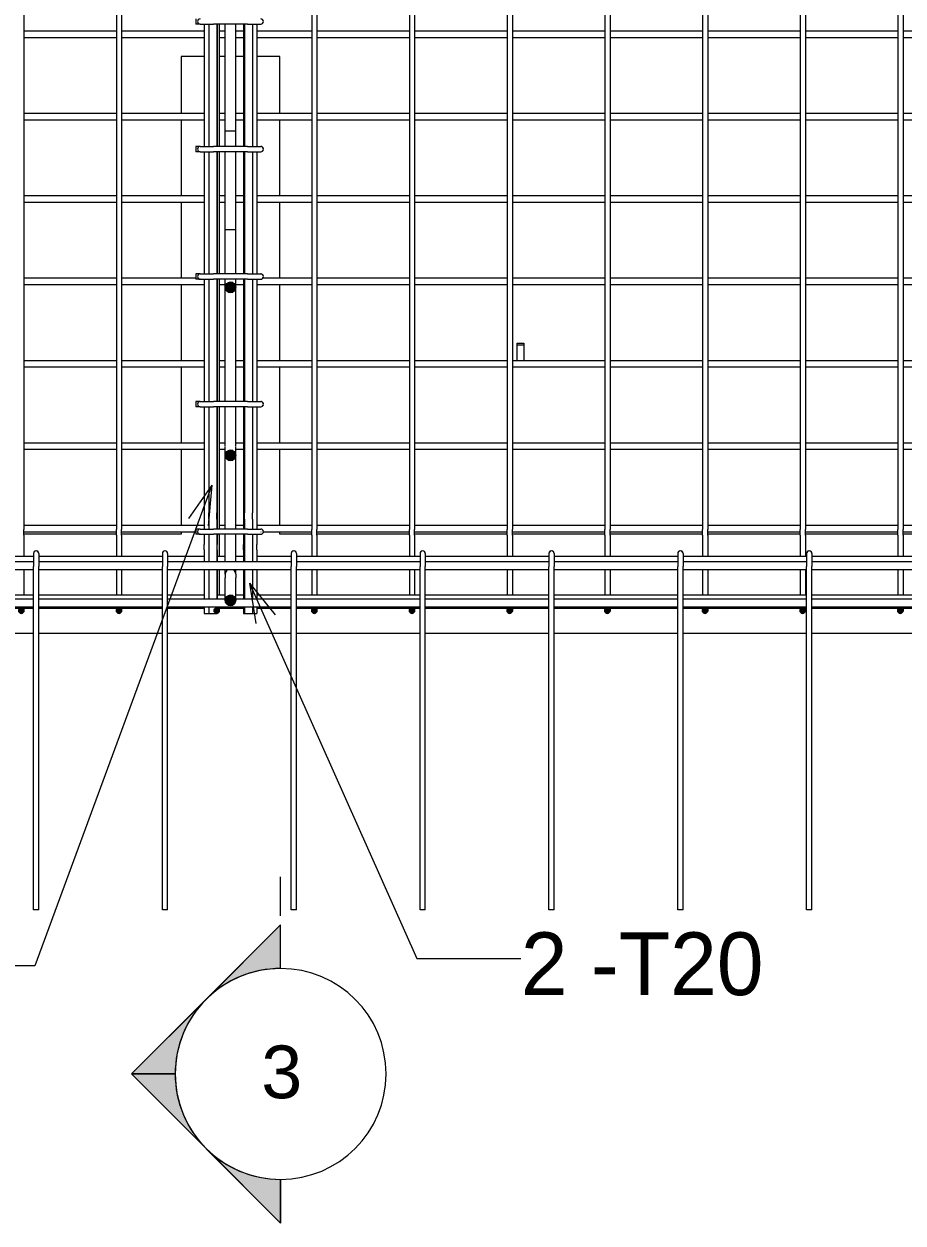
# Model space of a CAD drawing. Header units: millimetres. Extents: x 61914 to 85282, y 2378 to 28606.
# Drawn here: x 65570 to 66903, y 24155 to 25975 of the extents above; entities that cross this region are included whole.
import ezdxf

# ---------------------------------------------------------------- set-up
doc = ezdxf.new("R2010")
doc.units = ezdxf.units.MM
for name, color, linetype, lineweight in [('A-FLOR', 192, 'Continuous', 18), ('A-GENM', 13, 'Continuous', 18), ('G-ANNO-SYMB', 111, 'Continuous', 9), ('S-RBAR', 171, 'Continuous', 18), ('S-RBAR-IDEN', 171, 'Continuous', 9)]:
    doc.layers.add(name, color=color, linetype=linetype, lineweight=lineweight)
doc.styles.add('Arial', font='arial.ttf', dxfattribs={"height": 80})
doc.styles.add('Nirmala UI', font='Nirmala.ttf', dxfattribs={"height": 95.25})

# ---------------------------------------------------------------- blocks, each defined once
blk = doc.blocks.new('RR spread anchor face based - RR-SA-2_5-150-V1-Elevation Top1')
at = {"layer": 'A-GENM'}
for p, q in [((66318, 25487.9), (66318, 25490.4)), ((66318, 25490.4), (66328, 25490.4)), ((66318, 25464.4), (66318, 25487.9)), ((66318, 25487.9), (66328, 25487.9)), ((66328, 25490.4), (66328, 25487.9)), ((66328, 25487.9), (66328, 25464.4))]:
    blk.add_line(p, q, dxfattribs=at)
blk = doc.blocks.new('Detail View - M_Section Head - Filled SHOP DWG-600895-Elevation Top1')
at = {"layer": 'G-ANNO-SYMB'}
h = blk.add_hatch(color=256, dxfattribs=at)
edge = h.paths.add_edge_path()
edge.add_line((62881.6, 25976.8), (62881.6, 25910.5))
edge.add_arc((62881.6, 25750.5), 160, 90, 135)
edge.add_line((62768.5, 25863.6), (62881.6, 25976.8))
h = blk.add_hatch(color=256, dxfattribs=at)
edge = h.paths.add_edge_path()
edge.add_line((62881.6, 25976.8), (62994.7, 25863.6))
edge.add_arc((62881.6, 25750.5), 160, 45, 90)
edge.add_line((62881.6, 25910.5), (62881.6, 25976.8))
h = blk.add_hatch(color=256, dxfattribs=at)
edge = h.paths.add_edge_path()
edge.add_line((62655.3, 25750.5), (62768.5, 25863.6))
edge.add_arc((62881.6, 25750.5), 160, 135, 180)
edge.add_line((62721.6, 25750.5), (62655.3, 25750.5))
h = blk.add_hatch(color=256, dxfattribs=at)
edge = h.paths.add_edge_path()
edge.add_line((63107.9, 25750.5), (63041.6, 25750.5))
edge.add_arc((62881.6, 25750.5), 160, 0, 45)
edge.add_line((62994.7, 25863.6), (63107.9, 25750.5))
for p, q in [((62881.6, 25976.8), (62655.3, 25750.5)), ((62881.6, 25976.8), (62768.5, 25863.6)), ((62881.6, 25976.8), (63107.9, 25750.5)), ((62881.6, 25910.5), (62881.6, 25976.8)), ((62881.6, 25976.8), (62881.6, 25910.5)), ((62994.7, 25863.6), (62881.6, 25976.8)), ((62768.5, 25863.6), (62655.3, 25750.5)), ((63107.9, 25750.5), (62994.7, 25863.6)), ((62721.6, 25750.5), (62655.3, 25750.5)), ((62655.3, 25750.5), (62721.6, 25750.5)), ((63041.6, 25750.5), (63107.9, 25750.5)), ((63041.6, 25750.5), (63107.9, 25750.5))]:
    blk.add_line(p, q, dxfattribs=at)
for start, end in [(0, 180), (90, 135), (45, 90), (135, 180), (0, 45), (180, 0)]:
    blk.add_arc((62881.6, 25750.5), 160, start, end, dxfattribs=at)

msp = doc.modelspace()

# ---------------------------------------------------------------- hatches: boundary and pattern name
at = {"layer": 'S-RBAR'}
h = msp.add_hatch(color=256, dxfattribs=at)
edge = h.paths.add_edge_path()
edge.add_arc((65883.04259, 25575.42427), 8, 0, 360)
for points in [[(65885.51472, 25567.81582), (65891.04259, 25575.42427), (65885.51472, 25583.03272), (65876.57045, 25580.12655), (65876.57045, 25570.72199)], [(65885.51472, 25312.81582), (65891.04259, 25320.42427), (65885.51472, 25328.03272), (65876.57045, 25325.12655), (65876.57045, 25315.72199)], [(65885.51472, 25092.78549), (65891.04259, 25100.39395), (65885.51472, 25108.0024), (65876.57045, 25105.09623), (65876.57045, 25095.69167)], [(65885.51472, 25092.78549), (65891.04259, 25100.39395), (65885.51472, 25108.0024), (65876.57045, 25105.09623), (65876.57045, 25095.69167)], [(65713.95168, 25080.39395), (65717.95168, 25084.39395), (65713.95168, 25088.39395), (65709.95168, 25084.39395)], [(65862.13349, 25080.39395), (65866.13349, 25084.39395), (65862.13349, 25088.39395), (65858.13349, 25084.39395)], [(66010.31531, 25080.39395), (66014.31531, 25084.39395), (66010.31531, 25088.39395), (66006.31531, 25084.39395)], [(66158.49713, 25080.39395), (66162.49713, 25084.39395), (66158.49713, 25088.39395), (66154.49713, 25084.39395)], [(66306.67895, 25080.39395), (66310.67895, 25084.39395), (66306.67895, 25088.39395), (66302.67895, 25084.39395)], [(66454.86077, 25080.39395), (66458.86077, 25084.39395), (66454.86077, 25088.39395), (66450.86077, 25084.39395)], [(66603.04259, 25080.39395), (66607.04259, 25084.39395), (66603.04259, 25088.39395), (66599.04259, 25084.39395)], [(66751.2244, 25080.39395), (66755.2244, 25084.39395), (66751.2244, 25088.39395), (66747.2244, 25084.39395)], [(66899.40622, 25080.39395), (66903.40622, 25084.39395), (66899.40622, 25088.39395), (66895.40622, 25084.39395)]]:
    msp.add_hatch(color=256, dxfattribs=at).paths.add_polyline_path(points)
h = msp.add_hatch(color=256, dxfattribs=at)
edge = h.paths.add_edge_path()
edge.add_arc((65883.04259, 25320.42427), 8, 0, 360)
h = msp.add_hatch(color=256, dxfattribs=at)
edge = h.paths.add_edge_path()
edge.add_arc((65883.04259, 25100.39395), 8, 0, 360)
h = msp.add_hatch(color=256, dxfattribs=at)
edge = h.paths.add_edge_path()
edge.add_arc((65883.04259, 25100.39395), 8, 0, 360)
h = msp.add_hatch(color=256, dxfattribs=at)
edge = h.paths.add_edge_path()
edge.add_arc((65565.76986, 25084.39395), 4, 0, 360)
h = msp.add_hatch(color=256, dxfattribs=at)
edge = h.paths.add_edge_path()
edge.add_arc((65713.95168, 25084.39395), 4, 0, 360)
h = msp.add_hatch(color=256, dxfattribs=at)
edge = h.paths.add_edge_path()
edge.add_arc((65862.13349, 25084.39395), 4, 0, 360)
h = msp.add_hatch(color=256, dxfattribs=at)
edge = h.paths.add_edge_path()
edge.add_arc((66010.31531, 25084.39395), 4, 0, 360)
h = msp.add_hatch(color=256, dxfattribs=at)
edge = h.paths.add_edge_path()
edge.add_arc((66158.49713, 25084.39395), 4, 0, 360)
h = msp.add_hatch(color=256, dxfattribs=at)
edge = h.paths.add_edge_path()
edge.add_arc((66306.67895, 25084.39395), 4, 0, 360)
h = msp.add_hatch(color=256, dxfattribs=at)
edge = h.paths.add_edge_path()
edge.add_arc((66454.86077, 25084.39395), 4, 0, 360)
h = msp.add_hatch(color=256, dxfattribs=at)
edge = h.paths.add_edge_path()
edge.add_arc((66603.04259, 25084.39395), 4, 0, 360)
h = msp.add_hatch(color=256, dxfattribs=at)
edge = h.paths.add_edge_path()
edge.add_arc((66751.2244, 25084.39395), 4, 0, 360)
h = msp.add_hatch(color=256, dxfattribs=at)
edge = h.paths.add_edge_path()
edge.add_arc((66899.40622, 25084.39395), 4, 0, 360)

# ---------------------------------------------------------------- linework, layer by layer
at = {"layer": 'A-FLOR'}
for p, q in [((65843.04259, 25925.39395), (65808.04259, 25925.39395)), ((65808.04259, 25925.39395), (65808.04259, 25839.39395)), ((65875.04259, 25925.39395), (65866.13349, 25925.39395)), ((65903.04259, 25925.39395), (65891.04259, 25925.39395)), ((65958.04259, 25925.39395), (65923.04259, 25925.39395)), ((65958.04259, 25839.39395), (65958.04259, 25925.39395)), ((65808.04259, 25829.39395), (65808.04259, 25714.39395)), ((65958.04259, 25714.39395), (65958.04259, 25829.39395)), ((65808.04259, 25704.39395), (65808.04259, 25589.39395)), ((65958.04259, 25589.39395), (65958.04259, 25704.39395)), ((65808.04259, 25579.39395), (65808.04259, 25464.39395)), ((65958.04259, 25464.39395), (65958.04259, 25579.39395)), ((65808.04259, 25454.39395), (65808.04259, 25339.39395)), ((65958.04259, 25339.39395), (65958.04259, 25454.39395)), ((65808.04259, 25329.39395), (65808.04259, 25214.39395)), ((65958.04259, 25214.39395), (65958.04259, 25329.39395)), ((65808.04259, 25204.39395), (65808.04259, 25200.39395)), ((65958.04259, 25200.39395), (65958.04259, 25204.39395)), ((65709.95168, 25200.39395), (65569.76986, 25200.39395)), ((65808.04259, 25200.39395), (65717.95168, 25200.39395)), ((66006.31531, 25200.39395), (65958.04259, 25200.39395)), ((66154.49713, 25200.39395), (66014.31531, 25200.39395)), ((66302.67895, 25200.39395), (66162.49713, 25200.39395)), ((66450.86077, 25200.39395), (66310.67895, 25200.39395)), ((66599.04259, 25200.39395), (66458.86077, 25200.39395)), ((66747.2244, 25200.39395), (66607.04259, 25200.39395)), ((66895.40622, 25200.39395), (66755.2244, 25200.39395)), ((67025.04259, 25200.39395), (66903.40622, 25200.39395)), ((65396.68851, 25050.39395), (65584.18462, 25050.39395)), ((65592.18462, 25050.39395), (65779.68074, 25050.39395)), ((65787.68074, 25050.39395), (65975.17685, 25050.39395)), ((65983.17685, 25050.39395), (66170.67296, 25050.39395)), ((66178.67296, 25050.39395), (66366.16907, 25050.39395)), ((66374.16907, 25050.39395), (66561.66519, 25050.39395)), ((66569.66519, 25050.39395), (66757.1613, 25050.39395)), ((66765.1613, 25050.39395), (66952.65741, 25050.39395))]:
    msp.add_line(p, q, dxfattribs=at)
at = {"layer": 'G-ANNO-SYMB'}
msp.add_line((65959.13859, 24621.50976), (65959.13859, 24680.84381), dxfattribs=at)
at = {"layer": 'S-RBAR'}
for p, q in [((65569.76986, 26943.23752), (65569.76986, 25207.55037)), ((65709.95168, 26943.23752), (65709.95168, 25207.55037)), ((65717.95168, 26943.23752), (65717.95168, 25207.55037)), ((66006.31531, 26943.23752), (66006.31531, 25207.55037)), ((66014.31531, 26943.23752), (66014.31531, 25207.55037)), ((66154.49713, 26943.23752), (66154.49713, 25207.55037)), ((66162.49713, 26943.23752), (66162.49713, 25207.55037)), ((66302.67895, 26943.23752), (66302.67895, 25207.55037)), ((66310.67895, 26943.23752), (66310.67895, 25207.55037)), ((66450.86077, 26943.23752), (66450.86077, 25207.55037)), ((66458.86077, 26943.23752), (66458.86077, 25207.55037)), ((66599.04259, 26943.23752), (66599.04259, 25207.55037)), ((66607.04259, 26943.23752), (66607.04259, 25207.55037)), ((66747.2244, 26943.23752), (66747.2244, 25207.55037)), ((66755.2244, 26943.23752), (66755.2244, 25207.55037)), ((66895.40622, 26943.23752), (66895.40622, 25207.55037)), ((66903.40622, 26943.23752), (66903.40622, 25207.55037)), ((65830.55373, 25982.61617), (65830.55373, 25974.61617)), ((65837.04259, 25974.61617), (65830.55373, 25974.61617)), ((65837.04259, 25974.61617), (65857.04259, 25974.61617)), ((65843.04259, 25974.61617), (65843.04259, 25789.06061)), ((65850.44756, 25974.61617), (65850.44756, 25789.06061)), ((65909.04259, 25974.61617), (65857.04259, 25974.61617)), ((65862.44756, 25974.61617), (65862.44756, 25789.06061)), ((65863.04259, 25974.61617), (65863.04259, 25789.06061)), ((65866.13349, 25974.61617), (65866.13349, 25789.06061)), ((65875.04259, 25789.06061), (65875.04259, 25974.61617)), ((65891.04259, 25789.06061), (65891.04259, 25974.61617)), ((65903.04259, 25974.61617), (65903.04259, 25789.06061)), ((65904.29414, 25974.61617), (65904.29414, 25789.06061)), ((65909.04259, 25974.61617), (65929.04259, 25974.61617)), ((65909.04259, 25974.61617), (65929.04259, 25974.61617)), ((65916.29414, 25974.61617), (65916.29414, 25789.06061)), ((65923.04259, 25974.61617), (65923.04259, 25789.06061)), ((65569.76986, 25964.39395), (65709.95168, 25964.39395)), ((65569.76986, 25954.39395), (65709.95168, 25954.39395)), ((65717.95168, 25964.39395), (65843.04259, 25964.39395)), ((65717.95168, 25954.39395), (65843.04259, 25954.39395)), ((65866.13349, 25964.39395), (65875.04259, 25964.39395)), ((65866.13349, 25954.39395), (65875.04259, 25954.39395)), ((65891.04259, 25964.39395), (65903.04259, 25964.39395)), ((65891.04259, 25954.39395), (65903.04259, 25954.39395)), ((65923.04259, 25964.39395), (66006.31531, 25964.39395)), ((65923.04259, 25954.39395), (66006.31531, 25954.39395)), ((66014.31531, 25964.39395), (66154.49713, 25964.39395)), ((66014.31531, 25954.39395), (66154.49713, 25954.39395)), ((66162.49713, 25964.39395), (66302.67895, 25964.39395)), ((66162.49713, 25954.39395), (66302.67895, 25954.39395)), ((66310.67895, 25964.39395), (66450.86077, 25964.39395)), ((66310.67895, 25954.39395), (66450.86077, 25954.39395)), ((66458.86077, 25964.39395), (66599.04259, 25964.39395)), ((66458.86077, 25954.39395), (66599.04259, 25954.39395)), ((66607.04259, 25964.39395), (66747.2244, 25964.39395)), ((66607.04259, 25954.39395), (66747.2244, 25954.39395)), ((66755.2244, 25964.39395), (66895.40622, 25964.39395)), ((66755.2244, 25954.39395), (66895.40622, 25954.39395)), ((66903.40622, 25964.39395), (67043.58804, 25964.39395)), ((66903.40622, 25954.39395), (67043.58804, 25954.39395)), ((65569.76986, 25839.39395), (65709.95168, 25839.39395)), ((65717.95168, 25839.39395), (65843.04259, 25839.39395)), ((65866.13349, 25839.39395), (65875.04259, 25839.39395)), ((65891.04259, 25839.39395), (65903.04259, 25839.39395)), ((65923.04259, 25839.39395), (66006.31531, 25839.39395)), ((66014.31531, 25839.39395), (66154.49713, 25839.39395)), ((66162.49713, 25839.39395), (66302.67895, 25839.39395)), ((66310.67895, 25839.39395), (66450.86077, 25839.39395)), ((66458.86077, 25839.39395), (66599.04259, 25839.39395)), ((66607.04259, 25839.39395), (66747.2244, 25839.39395)), ((66755.2244, 25839.39395), (66895.40622, 25839.39395)), ((66903.40622, 25839.39395), (67043.58804, 25839.39395)), ((65569.76986, 25829.39395), (65709.95168, 25829.39395)), ((65717.95168, 25829.39395), (65843.04259, 25829.39395)), ((65866.13349, 25829.39395), (65875.04259, 25829.39395)), ((65891.04259, 25829.39395), (65903.04259, 25829.39395)), ((65923.04259, 25829.39395), (66006.31531, 25829.39395)), ((66014.31531, 25829.39395), (66154.49713, 25829.39395)), ((66162.49713, 25829.39395), (66302.67895, 25829.39395)), ((66310.67895, 25829.39395), (66450.86077, 25829.39395)), ((66458.86077, 25829.39395), (66599.04259, 25829.39395)), ((66607.04259, 25829.39395), (66747.2244, 25829.39395)), ((66755.2244, 25829.39395), (66895.40622, 25829.39395)), ((66903.40622, 25829.39395), (67043.58804, 25829.39395)), ((65891.04259, 25812.42427), (65875.04259, 25812.42427)), ((65875.04259, 25789.06061), (65875.04259, 25812.42427)), ((65891.04259, 25789.06061), (65891.04259, 25812.42427)), ((65837.04259, 25789.06061), (65830.55373, 25789.06061)), ((65830.55373, 25789.06061), (65830.55373, 25781.06061)), ((65837.04259, 25789.06061), (65857.04259, 25789.06061)), ((65909.04259, 25789.06061), (65857.04259, 25789.06061)), ((65909.04259, 25789.06061), (65923.18472, 25789.06061)), ((65923.18472, 25789.06061), (65929.04259, 25789.06061)), ((65923.18472, 25789.06061), (65929.04259, 25789.06061)), ((65837.04259, 25781.06061), (65830.55373, 25781.06061)), ((65837.04259, 25781.06061), (65857.04259, 25781.06061)), ((65843.04259, 25781.06061), (65843.04259, 25595.50506)), ((65850.44756, 25781.06061), (65850.44756, 25595.50506)), ((65909.04259, 25781.06061), (65857.04259, 25781.06061)), ((65862.44756, 25781.06061), (65862.44756, 25595.50506)), ((65863.04259, 25781.06061), (65863.04259, 25595.50506)), ((65866.13349, 25781.06061), (65866.13349, 25595.50506)), ((65875.04259, 25662.29797), (65875.04259, 25781.06061)), ((65875.04259, 25662.29797), (65875.04259, 25781.06061)), ((65891.04259, 25662.29797), (65891.04259, 25781.06061)), ((65891.04259, 25662.29797), (65891.04259, 25781.06061)), ((65903.04259, 25781.06061), (65903.04259, 25595.50506)), ((65904.29414, 25781.06061), (65904.29414, 25595.50506)), ((65909.04259, 25781.06061), (65929.04259, 25781.06061)), ((65909.04259, 25781.06061), (65929.04259, 25781.06061)), ((65916.29414, 25781.06061), (65916.29414, 25595.50506)), ((65923.04259, 25781.06061), (65923.04259, 25595.50506)), ((65569.76986, 25714.39395), (65709.95168, 25714.39395)), ((65717.95168, 25714.39395), (65843.04259, 25714.39395)), ((65866.13349, 25714.39395), (65875.04259, 25714.39395)), ((65891.04259, 25714.39395), (65903.04259, 25714.39395)), ((65923.04259, 25714.39395), (66006.31531, 25714.39395)), ((66014.31531, 25714.39395), (66154.49713, 25714.39395)), ((66162.49713, 25714.39395), (66302.67895, 25714.39395)), ((66310.67895, 25714.39395), (66450.86077, 25714.39395)), ((66458.86077, 25714.39395), (66599.04259, 25714.39395)), ((66607.04259, 25714.39395), (66747.2244, 25714.39395)), ((66755.2244, 25714.39395), (66895.40622, 25714.39395)), ((66903.40622, 25714.39395), (67043.58804, 25714.39395)), ((65569.76986, 25704.39395), (65709.95168, 25704.39395)), ((65717.95168, 25704.39395), (65843.04259, 25704.39395)), ((65866.13349, 25704.39395), (65875.04259, 25704.39395)), ((65891.04259, 25704.39395), (65903.04259, 25704.39395)), ((65923.04259, 25704.39395), (66006.31531, 25704.39395)), ((66014.31531, 25704.39395), (66154.49713, 25704.39395)), ((66162.49713, 25704.39395), (66302.67895, 25704.39395)), ((66310.67895, 25704.39395), (66450.86077, 25704.39395)), ((66458.86077, 25704.39395), (66599.04259, 25704.39395)), ((66607.04259, 25704.39395), (66747.2244, 25704.39395)), ((66755.2244, 25704.39395), (66895.40622, 25704.39395)), ((66903.40622, 25704.39395), (67043.58804, 25704.39395)), ((65891.04259, 25662.29797), (65875.04259, 25662.29797)), ((65875.04259, 25595.50506), (65875.04259, 25662.29797)), ((65891.04259, 25595.50506), (65891.04259, 25662.29797)), ((65569.76986, 25589.39395), (65709.95168, 25589.39395)), ((65717.95168, 25589.39395), (65830.55373, 25589.39395)), ((65837.04259, 25595.50506), (65830.55373, 25595.50506)), ((65830.55373, 25595.50506), (65830.55373, 25587.50506)), ((65837.04259, 25587.50506), (65830.55373, 25587.50506)), ((65837.04259, 25595.50506), (65857.04259, 25595.50506)), ((65837.04259, 25587.50506), (65857.04259, 25587.50506)), ((65843.04259, 25587.50506), (65843.04259, 25401.9495)), ((65850.44756, 25587.50506), (65850.44756, 25401.9495)), ((65909.04259, 25595.50506), (65857.04259, 25595.50506)), ((65909.04259, 25587.50506), (65857.04259, 25587.50506)), ((65862.44756, 25587.50506), (65862.44756, 25401.9495)), ((65863.04259, 25587.50506), (65863.04259, 25401.9495)), ((65866.13349, 25587.50506), (65866.13349, 25401.9495)), ((65875.04259, 25575.42427), (65875.04259, 25586.54093)), ((65891.04259, 25575.42427), (65891.04259, 25586.54093)), ((65903.04259, 25587.50506), (65903.04259, 25401.9495)), ((65904.29414, 25587.50506), (65904.29414, 25401.9495)), ((65909.04259, 25595.50506), (65923.18472, 25595.50506)), ((65909.04259, 25587.50506), (65929.04259, 25587.50506)), ((65909.04259, 25587.50506), (65929.04259, 25587.50506)), ((65916.29414, 25587.50506), (65916.29414, 25401.9495)), ((65923.04259, 25587.50506), (65923.04259, 25401.9495)), ((65923.18472, 25595.50506), (65929.04259, 25595.50506)), ((65923.18472, 25595.50506), (65929.04259, 25595.50506)), ((65932.08077, 25589.39395), (66006.31531, 25589.39395)), ((66014.31531, 25589.39395), (66154.49713, 25589.39395)), ((66162.49713, 25589.39395), (66302.67895, 25589.39395)), ((66310.67895, 25589.39395), (66450.86077, 25589.39395)), ((66458.86077, 25589.39395), (66599.04259, 25589.39395)), ((66607.04259, 25589.39395), (66747.2244, 25589.39395)), ((66755.2244, 25589.39395), (66895.40622, 25589.39395)), ((66903.40622, 25589.39395), (67025.04259, 25589.39395)), ((65569.76986, 25579.39395), (65709.95168, 25579.39395)), ((65717.95168, 25579.39395), (65843.04259, 25579.39395)), ((65866.13349, 25579.39395), (65875.04259, 25579.39395)), ((65875.04259, 25401.9495), (65875.04259, 25575.42427)), ((65885.51472, 25583.03272), (65876.57045, 25580.12655)), ((65876.57045, 25580.12655), (65876.57045, 25570.72199)), ((65876.57045, 25570.72199), (65885.51472, 25567.81582)), ((65891.04259, 25575.42427), (65885.51472, 25583.03272)), ((65885.51472, 25567.81582), (65891.04259, 25575.42427)), ((65891.04259, 25579.39395), (65903.04259, 25579.39395)), ((65891.04259, 25401.9495), (65891.04259, 25575.42427)), ((65923.04259, 25579.39395), (66006.31531, 25579.39395)), ((66014.31531, 25579.39395), (66154.49713, 25579.39395)), ((66162.49713, 25579.39395), (66302.67895, 25579.39395)), ((66310.67895, 25579.39395), (66450.86077, 25579.39395)), ((66458.86077, 25579.39395), (66599.04259, 25579.39395)), ((66607.04259, 25579.39395), (66747.2244, 25579.39395)), ((66755.2244, 25579.39395), (66895.40622, 25579.39395)), ((66903.40622, 25579.39395), (67025.04259, 25579.39395)), ((65569.76986, 25464.39395), (65709.95168, 25464.39395)), ((65717.95168, 25464.39395), (65843.04259, 25464.39395)), ((65866.13349, 25464.39395), (65875.04259, 25464.39395)), ((65891.04259, 25464.39395), (65903.04259, 25464.39395)), ((65923.04259, 25464.39395), (66006.31531, 25464.39395)), ((66014.31531, 25464.39395), (66154.49713, 25464.39395)), ((66162.49713, 25464.39395), (66302.67895, 25464.39395)), ((66310.67895, 25464.39395), (66450.86077, 25464.39395)), ((66458.86077, 25464.39395), (66599.04259, 25464.39395)), ((66607.04259, 25464.39395), (66747.2244, 25464.39395)), ((66755.2244, 25464.39395), (66895.40622, 25464.39395)), ((66903.40622, 25464.39395), (67025.04259, 25464.39395)), ((65569.76986, 25454.39395), (65709.95168, 25454.39395)), ((65717.95168, 25454.39395), (65843.04259, 25454.39395)), ((65866.13349, 25454.39395), (65875.04259, 25454.39395)), ((65891.04259, 25454.39395), (65903.04259, 25454.39395)), ((65923.04259, 25454.39395), (66006.31531, 25454.39395)), ((66014.31531, 25454.39395), (66154.49713, 25454.39395)), ((66162.49713, 25454.39395), (66302.67895, 25454.39395)), ((66310.67895, 25454.39395), (66450.86077, 25454.39395)), ((66458.86077, 25454.39395), (66599.04259, 25454.39395)), ((66607.04259, 25454.39395), (66747.2244, 25454.39395)), ((66755.2244, 25454.39395), (66895.40622, 25454.39395)), ((66903.40622, 25454.39395), (67025.04259, 25454.39395)), ((65837.04259, 25401.9495), (65830.55373, 25401.9495)), ((65830.55373, 25401.9495), (65830.55373, 25393.9495)), ((65837.04259, 25393.9495), (65830.55373, 25393.9495)), ((65837.04259, 25401.9495), (65857.04259, 25401.9495)), ((65837.04259, 25393.9495), (65857.04259, 25393.9495)), ((65843.04259, 25393.9495), (65843.04259, 25292.15019)), ((65850.44756, 25393.9495), (65850.44756, 25232.86079)), ((65909.04259, 25401.9495), (65857.04259, 25401.9495)), ((65909.04259, 25393.9495), (65857.04259, 25393.9495)), ((65862.44756, 25393.9495), (65862.44756, 25232.86079)), ((65863.04259, 25393.9495), (65863.04259, 25292.15019)), ((65866.13349, 25393.9495), (65866.13349, 25208.39395)), ((65875.04259, 25333.78325), (65875.04259, 25393.9495)), ((65891.04259, 25333.78325), (65891.04259, 25393.9495)), ((65903.04259, 25393.9495), (65903.04259, 25292.15019)), ((65904.29414, 25393.9495), (65904.29414, 25232.86079)), ((65909.04259, 25401.9495), (65923.18472, 25401.9495)), ((65909.04259, 25393.9495), (65929.04259, 25393.9495)), ((65909.04259, 25393.9495), (65929.04259, 25393.9495)), ((65916.29414, 25393.9495), (65916.29414, 25232.86079)), ((65923.04259, 25393.9495), (65923.04259, 25292.15019)), ((65923.18472, 25401.9495), (65929.04259, 25401.9495)), ((65923.18472, 25401.9495), (65929.04259, 25401.9495)), ((65569.76986, 25339.39395), (65709.95168, 25339.39395)), ((65717.95168, 25339.39395), (65843.04259, 25339.39395)), ((65866.13349, 25339.39395), (65875.04259, 25339.39395)), ((65875.04259, 25320.42427), (65875.04259, 25332.8356)), ((65891.04259, 25339.39395), (65903.04259, 25339.39395)), ((65891.04259, 25320.42427), (65891.04259, 25332.8356)), ((65923.04259, 25339.39395), (66006.31531, 25339.39395)), ((66014.31531, 25339.39395), (66154.49713, 25339.39395)), ((66162.49713, 25339.39395), (66302.67895, 25339.39395)), ((66310.67895, 25339.39395), (66450.86077, 25339.39395)), ((66458.86077, 25339.39395), (66599.04259, 25339.39395)), ((66607.04259, 25339.39395), (66747.2244, 25339.39395)), ((66755.2244, 25339.39395), (66895.40622, 25339.39395)), ((66903.40622, 25339.39395), (67025.04259, 25339.39395)), ((65569.76986, 25329.39395), (65709.95168, 25329.39395)), ((65717.95168, 25329.39395), (65843.04259, 25329.39395)), ((65866.13349, 25329.39395), (65875.04259, 25329.39395)), ((65875.04259, 25208.39395), (65875.04259, 25320.42427)), ((65885.51472, 25328.03272), (65876.57045, 25325.12655)), ((65876.57045, 25325.12655), (65876.57045, 25315.72199)), ((65876.57045, 25315.72199), (65885.51472, 25312.81582)), ((65891.04259, 25320.42427), (65885.51472, 25328.03272)), ((65885.51472, 25312.81582), (65891.04259, 25320.42427)), ((65891.04259, 25329.39395), (65903.04259, 25329.39395)), ((65891.04259, 25208.39395), (65891.04259, 25320.42427)), ((65923.04259, 25329.39395), (66006.31531, 25329.39395)), ((66014.31531, 25329.39395), (66154.49713, 25329.39395)), ((66162.49713, 25329.39395), (66302.67895, 25329.39395)), ((66310.67895, 25329.39395), (66450.86077, 25329.39395)), ((66458.86077, 25329.39395), (66599.04259, 25329.39395)), ((66607.04259, 25329.39395), (66747.2244, 25329.39395)), ((66755.2244, 25329.39395), (66895.40622, 25329.39395)), ((66903.40622, 25329.39395), (67025.04259, 25329.39395)), ((65843.04259, 25292.15019), (65843.04259, 25284.04144)), ((65843.04259, 25284.04144), (65843.04259, 25208.39395)), ((65863.04259, 25292.15019), (65863.04259, 25284.04144)), ((65863.04259, 25284.04144), (65863.04259, 25208.39395)), ((65903.04259, 25292.15019), (65903.04259, 25284.04144)), ((65903.04259, 25284.04144), (65903.04259, 25208.39395)), ((65923.04259, 25292.15019), (65923.04259, 25284.04144)), ((65923.04259, 25284.04144), (65923.04259, 25208.39395)), ((65850.44756, 25223.59361), (65850.44756, 25232.86079)), ((65850.44756, 25223.59361), (65850.44756, 25208.39395)), ((65862.44756, 25223.59361), (65862.44756, 25232.86079)), ((65862.44756, 25223.59361), (65862.44756, 25208.39395)), ((65904.29414, 25223.59361), (65904.29414, 25232.86079)), ((65904.29414, 25223.59361), (65904.29414, 25208.39395)), ((65916.29414, 25223.59361), (65916.29414, 25232.86079)), ((65916.29414, 25223.59361), (65916.29414, 25208.39395)), ((65569.76986, 25214.39395), (65709.95168, 25214.39395)), ((65569.76986, 25199.09801), (65569.76986, 25207.55037)), ((65569.76986, 25204.39395), (65709.95168, 25204.39395)), ((65709.95168, 25199.09801), (65709.95168, 25207.55037)), ((65717.95168, 25214.39395), (65843.04259, 25214.39395)), ((65717.95168, 25199.09801), (65717.95168, 25207.55037)), ((65717.95168, 25204.39395), (65830.55373, 25204.39395)), ((65837.04259, 25208.39395), (65830.55373, 25208.39395)), ((65830.55373, 25208.39395), (65830.55373, 25200.39395)), ((65837.04259, 25208.39395), (65857.04259, 25208.39395)), ((65909.04259, 25208.39395), (65857.04259, 25208.39395)), ((65866.13349, 25214.39395), (65875.04259, 25214.39395)), ((65891.04259, 25214.39395), (65903.04259, 25214.39395)), ((65909.04259, 25208.39395), (65923.18472, 25208.39395)), ((65923.04259, 25214.39395), (66006.31531, 25214.39395)), ((65923.18472, 25208.39395), (65929.04259, 25208.39395)), ((65923.18472, 25208.39395), (65929.04259, 25208.39395)), ((65929.04259, 25204.39395), (65929.5692, 25204.39395)), ((65933.04259, 25204.39395), (66006.31531, 25204.39395)), ((66006.31531, 25199.09801), (66006.31531, 25207.55037)), ((66014.31531, 25214.39395), (66154.49713, 25214.39395)), ((66014.31531, 25199.09801), (66014.31531, 25207.55037)), ((66014.31531, 25204.39395), (66154.49713, 25204.39395)), ((66154.49713, 25199.09801), (66154.49713, 25207.55037)), ((66162.49713, 25214.39395), (66302.67895, 25214.39395)), ((66162.49713, 25199.09801), (66162.49713, 25207.55037)), ((66162.49713, 25204.39395), (66302.67895, 25204.39395)), ((66302.67895, 25199.09801), (66302.67895, 25207.55037)), ((66310.67895, 25214.39395), (66450.86077, 25214.39395)), ((66310.67895, 25199.09801), (66310.67895, 25207.55037)), ((66310.67895, 25204.39395), (66450.86077, 25204.39395)), ((66450.86077, 25199.09801), (66450.86077, 25207.55037)), ((66458.86077, 25214.39395), (66599.04259, 25214.39395)), ((66458.86077, 25199.09801), (66458.86077, 25207.55037)), ((66458.86077, 25204.39395), (66599.04259, 25204.39395)), ((66599.04259, 25199.09801), (66599.04259, 25207.55037)), ((66607.04259, 25214.39395), (66747.2244, 25214.39395)), ((66607.04259, 25199.09801), (66607.04259, 25207.55037)), ((66607.04259, 25204.39395), (66747.2244, 25204.39395)), ((66747.2244, 25199.09801), (66747.2244, 25207.55037)), ((66755.2244, 25214.39395), (66895.40622, 25214.39395)), ((66755.2244, 25199.09801), (66755.2244, 25207.55037)), ((66755.2244, 25204.39395), (66895.40622, 25204.39395)), ((66895.40622, 25199.09801), (66895.40622, 25207.55037)), ((66903.40622, 25214.39395), (67025.04259, 25214.39395)), ((66903.40622, 25199.09801), (66903.40622, 25207.55037)), ((66903.40622, 25204.39395), (67025.04259, 25204.39395)), ((65569.76986, 25199.09801), (65569.76986, 25185.68988)), ((65569.76986, 25185.68988), (65569.76986, 25177.23752)), ((65709.95168, 25199.09801), (65709.95168, 25185.68988)), ((65709.95168, 25185.68988), (65709.95168, 25177.23752)), ((65717.95168, 25199.09801), (65717.95168, 25185.68988)), ((65717.95168, 25185.68988), (65717.95168, 25177.23752)), ((65837.04259, 25200.39395), (65830.55373, 25200.39395)), ((65837.04259, 25200.39395), (65857.04259, 25200.39395)), ((65843.04259, 25200.39395), (65843.04259, 25184.91088)), ((65843.04259, 25176.80213), (65843.04259, 25184.91088)), ((65850.44756, 25200.39395), (65850.44756, 25183.36601)), ((65909.04259, 25200.39395), (65857.04259, 25200.39395)), ((65862.44756, 25200.39395), (65862.44756, 25183.36601)), ((65863.04259, 25200.39395), (65863.04259, 25184.91088)), ((65863.04259, 25176.80213), (65863.04259, 25184.91088)), ((65866.13349, 25199.09801), (65866.13349, 25200.3597)), ((65866.13349, 25199.09801), (65866.13349, 25185.68988)), ((65866.13349, 25185.68988), (65866.13349, 25177.23752)), ((65875.04259, 25179.92772), (65875.04259, 25200.39395)), ((65891.04259, 25179.92772), (65891.04259, 25200.39395)), ((65903.04259, 25200.39395), (65903.04259, 25184.91088)), ((65903.04259, 25176.80213), (65903.04259, 25184.91088)), ((65904.29414, 25200.39395), (65904.29414, 25183.36601)), ((65909.04259, 25200.39395), (65929.04259, 25200.39395)), ((65909.04259, 25200.39395), (65929.04259, 25200.39395)), ((65916.29414, 25200.39395), (65916.29414, 25183.36601)), ((65923.04259, 25200.39395), (65923.04259, 25184.91088)), ((65923.04259, 25176.80213), (65923.04259, 25184.91088)), ((66006.31531, 25199.09801), (66006.31531, 25185.68988)), ((66006.31531, 25185.68988), (66006.31531, 25177.23752)), ((66014.31531, 25199.09801), (66014.31531, 25185.68988)), ((66014.31531, 25185.68988), (66014.31531, 25177.23752)), ((66154.49713, 25199.09801), (66154.49713, 25185.68988)), ((66154.49713, 25185.68988), (66154.49713, 25177.23752)), ((66162.49713, 25199.09801), (66162.49713, 25185.68988)), ((66162.49713, 25185.68988), (66162.49713, 25177.23752)), ((66302.67895, 25199.09801), (66302.67895, 25185.68988)), ((66302.67895, 25185.68988), (66302.67895, 25177.23752)), ((66310.67895, 25199.09801), (66310.67895, 25185.68988)), ((66310.67895, 25185.68988), (66310.67895, 25177.23752)), ((66450.86077, 25199.09801), (66450.86077, 25185.68988)), ((66450.86077, 25185.68988), (66450.86077, 25177.23752)), ((66458.86077, 25199.09801), (66458.86077, 25185.68988)), ((66458.86077, 25185.68988), (66458.86077, 25177.23752)), ((66599.04259, 25199.09801), (66599.04259, 25185.68988)), ((66599.04259, 25185.68988), (66599.04259, 25177.23752)), ((66607.04259, 25199.09801), (66607.04259, 25185.68988)), ((66607.04259, 25185.68988), (66607.04259, 25177.23752)), ((66747.2244, 25199.09801), (66747.2244, 25185.68988)), ((66747.2244, 25185.68988), (66747.2244, 25177.23752)), ((66755.2244, 25199.09801), (66755.2244, 25185.68988)), ((66755.2244, 25185.68988), (66755.2244, 25177.23752)), ((66895.40622, 25199.09801), (66895.40622, 25185.68988)), ((66895.40622, 25185.68988), (66895.40622, 25177.23752)), ((66903.40622, 25199.09801), (66903.40622, 25185.68988)), ((66903.40622, 25185.68988), (66903.40622, 25177.23752)), ((65456.04259, 25167.39395), (65584.18462, 25167.39395)), ((65569.76986, 25177.23752), (65569.76986, 25167.39395)), ((65584.18462, 25171.39395), (65584.18462, 25151.39395)), ((65584.18462, 25171.39395), (65584.18462, 25151.39395)), ((65592.18462, 25171.39395), (65592.18462, 25165.53608)), ((65592.18462, 25171.39395), (65592.18462, 25165.53608)), ((65592.18462, 25167.39395), (65779.68074, 25167.39395)), ((65709.95168, 25177.23752), (65709.95168, 25167.39395)), ((65717.95168, 25177.23752), (65717.95168, 25167.39395)), ((65779.68074, 25171.39395), (65779.68074, 25151.39395)), ((65779.68074, 25171.39395), (65779.68074, 25151.39395)), ((65787.68074, 25171.39395), (65787.68074, 25165.53608)), ((65787.68074, 25171.39395), (65787.68074, 25165.53608)), ((65787.68074, 25167.39395), (65843.04259, 25167.39395)), ((65843.04259, 25176.80213), (65843.04259, 25158.39395)), ((65850.44756, 25183.36601), (65850.44756, 25174.09883)), ((65850.44756, 25174.09883), (65850.44756, 25158.39395)), ((65862.44756, 25183.36601), (65862.44756, 25174.09883)), ((65862.44756, 25174.09883), (65862.44756, 25158.39395)), ((65863.04259, 25176.80213), (65863.04259, 25158.39395)), ((65863.04259, 25167.39395), (65875.04259, 25167.39395)), ((65866.13349, 25177.23752), (65866.13349, 25167.39395)), ((65875.04259, 25158.05864), (65875.04259, 25179.92772)), ((65891.04259, 25158.05864), (65891.04259, 25179.92772)), ((65891.04259, 25167.39395), (65903.04259, 25167.39395)), ((65903.04259, 25176.80213), (65903.04259, 25158.39395)), ((65904.29414, 25183.36601), (65904.29414, 25174.09883)), ((65904.29414, 25174.09883), (65904.29414, 25158.39395)), ((65916.29414, 25183.36601), (65916.29414, 25174.09883)), ((65916.29414, 25174.09883), (65916.29414, 25158.39395)), ((65923.04259, 25176.80213), (65923.04259, 25158.39395)), ((65923.04259, 25167.39395), (65975.17685, 25167.39395)), ((65975.17685, 25171.39395), (65975.17685, 25151.39395)), ((65975.17685, 25171.39395), (65975.17685, 25151.39395)), ((65983.17685, 25171.39395), (65983.17685, 25165.53608)), ((65983.17685, 25171.39395), (65983.17685, 25165.53608)), ((65983.17685, 25167.39395), (66170.67296, 25167.39395)), ((66006.31531, 25177.23752), (66006.31531, 25167.39395)), ((66014.31531, 25177.23752), (66014.31531, 25167.39395)), ((66154.49713, 25177.23752), (66154.49713, 25167.39395)), ((66162.49713, 25177.23752), (66162.49713, 25167.39395)), ((66170.67296, 25171.39395), (66170.67296, 25151.39395)), ((66170.67296, 25171.39395), (66170.67296, 25151.39395)), ((66178.67296, 25171.39395), (66178.67296, 25165.53608)), ((66178.67296, 25171.39395), (66178.67296, 25165.53608)), ((66178.67296, 25167.39395), (66366.16907, 25167.39395)), ((66302.67895, 25177.23752), (66302.67895, 25167.39395)), ((66310.67895, 25177.23752), (66310.67895, 25167.39395)), ((66366.16907, 25171.39395), (66366.16907, 25151.39395)), ((66366.16907, 25171.39395), (66366.16907, 25151.39395)), ((66374.16907, 25171.39395), (66374.16907, 25165.53608)), ((66374.16907, 25171.39395), (66374.16907, 25165.53608)), ((66374.16907, 25167.39395), (66561.66519, 25167.39395)), ((66450.86077, 25177.23752), (66450.86077, 25167.39395)), ((66458.86077, 25177.23752), (66458.86077, 25167.39395)), ((66561.66519, 25171.39395), (66561.66519, 25151.39395)), ((66561.66519, 25171.39395), (66561.66519, 25151.39395)), ((66569.66519, 25171.39395), (66569.66519, 25165.53608)), ((66569.66519, 25171.39395), (66569.66519, 25165.53608)), ((66569.66519, 25167.39395), (66757.1613, 25167.39395)), ((66599.04259, 25177.23752), (66599.04259, 25167.39395)), ((66607.04259, 25177.23752), (66607.04259, 25167.39395)), ((66747.2244, 25177.23752), (66747.2244, 25167.39395)), ((66755.2244, 25177.23752), (66755.2244, 25167.39395)), ((66757.1613, 25171.39395), (66757.1613, 25151.39395)), ((66757.1613, 25171.39395), (66757.1613, 25151.39395)), ((66765.1613, 25171.39395), (66765.1613, 25165.53608)), ((66765.1613, 25171.39395), (66765.1613, 25165.53608)), ((66765.1613, 25167.39395), (66952.65741, 25167.39395)), ((66895.40622, 25177.23752), (66895.40622, 25167.39395)), ((66903.40622, 25177.23752), (66903.40622, 25167.39395)), ((65584.18462, 25158.39395), (65396.68851, 25158.39395)), ((65584.18462, 24630.39395), (65584.18462, 25151.39395)), ((65584.18462, 25104.39395), (65584.18462, 25151.39395)), ((65592.18462, 25165.53608), (65592.18462, 25151.39395)), ((65779.68074, 25158.39395), (65592.18462, 25158.39395)), ((65592.18462, 24630.39395), (65592.18462, 25151.39395)), ((65592.18462, 25104.39395), (65592.18462, 25151.39395)), ((65779.68074, 24630.39395), (65779.68074, 25151.39395)), ((65779.68074, 25104.39395), (65779.68074, 25151.39395)), ((65787.68074, 25165.53608), (65787.68074, 25151.39395)), ((65975.17685, 25158.39395), (65787.68074, 25158.39395)), ((65787.68074, 24630.39395), (65787.68074, 25151.39395)), ((65787.68074, 25104.39395), (65787.68074, 25151.39395)), ((65975.17685, 24630.39395), (65975.17685, 25151.39395)), ((65975.17685, 25104.39395), (65975.17685, 25151.39395)), ((65983.17685, 25165.53608), (65983.17685, 25151.39395)), ((66170.67296, 25158.39395), (65983.17685, 25158.39395)), ((65983.17685, 24630.39395), (65983.17685, 25151.39395)), ((65983.17685, 25104.39395), (65983.17685, 25151.39395)), ((66170.67296, 24630.39395), (66170.67296, 25151.39395)), ((66170.67296, 25104.39395), (66170.67296, 25151.39395)), ((66178.67296, 25165.53608), (66178.67296, 25151.39395)), ((66366.16907, 25158.39395), (66178.67296, 25158.39395)), ((66178.67296, 24630.39395), (66178.67296, 25151.39395)), ((66178.67296, 25104.39395), (66178.67296, 25151.39395)), ((66366.16907, 24630.39395), (66366.16907, 25151.39395)), ((66366.16907, 25104.39395), (66366.16907, 25151.39395)), ((66374.16907, 25165.53608), (66374.16907, 25151.39395)), ((66561.66519, 25158.39395), (66374.16907, 25158.39395)), ((66374.16907, 24630.39395), (66374.16907, 25151.39395)), ((66374.16907, 25104.39395), (66374.16907, 25151.39395)), ((66561.66519, 24630.39395), (66561.66519, 25151.39395)), ((66561.66519, 25104.39395), (66561.66519, 25151.39395)), ((66569.66519, 25165.53608), (66569.66519, 25151.39395)), ((66757.1613, 25158.39395), (66569.66519, 25158.39395)), ((66569.66519, 24630.39395), (66569.66519, 25151.39395)), ((66569.66519, 25104.39395), (66569.66519, 25151.39395)), ((66757.1613, 24630.39395), (66757.1613, 25151.39395)), ((66757.1613, 25104.39395), (66757.1613, 25151.39395)), ((66765.1613, 25165.53608), (66765.1613, 25151.39395)), ((66952.65741, 25158.39395), (66765.1613, 25158.39395)), ((66765.1613, 24630.39395), (66765.1613, 25151.39395)), ((66765.1613, 25104.39395), (66765.1613, 25151.39395)), ((65584.18462, 25146.39395), (65396.68851, 25146.39395)), ((65569.76986, 25146.39395), (65569.76986, 25108.39395)), ((65779.68074, 25146.39395), (65592.18462, 25146.39395)), ((65709.95168, 25146.39395), (65709.95168, 25108.39395)), ((65717.95168, 25146.39395), (65717.95168, 25108.39395)), ((65975.17685, 25146.39395), (65787.68074, 25146.39395)), ((65843.04259, 25146.39395), (65843.04259, 25101.89654)), ((65850.44756, 25146.39395), (65850.44756, 25101.89654)), ((65862.44756, 25146.39395), (65862.44756, 25101.89654)), ((65863.04259, 25146.39395), (65863.04259, 25101.89654)), ((65866.13349, 25146.39395), (65866.13349, 25108.39395)), ((65875.04259, 25139.92772), (65875.04259, 25146.10561)), ((65875.04259, 25139.92772), (65875.04259, 25134.40509)), ((65875.04259, 25105.91658), (65875.04259, 25134.40509)), ((65891.04259, 25139.92772), (65891.04259, 25146.10561)), ((65891.04259, 25139.92772), (65891.04259, 25134.40509)), ((65891.04259, 25105.91658), (65891.04259, 25134.40509)), ((65903.04259, 25146.39395), (65903.04259, 25101.89654)), ((65904.29414, 25146.39395), (65904.29414, 25101.89654)), ((65916.29414, 25146.39395), (65916.29414, 25101.89654)), ((65923.04259, 25146.39395), (65923.04259, 25101.89654)), ((66170.67296, 25146.39395), (65983.17685, 25146.39395)), ((66006.31531, 25146.39395), (66006.31531, 25108.39395)), ((66014.31531, 25146.39395), (66014.31531, 25108.39395)), ((66154.49713, 25146.39395), (66154.49713, 25108.39395)), ((66162.49713, 25146.39395), (66162.49713, 25108.39395)), ((66366.16907, 25146.39395), (66178.67296, 25146.39395)), ((66302.67895, 25146.39395), (66302.67895, 25108.39395)), ((66310.67895, 25146.39395), (66310.67895, 25108.39395)), ((66561.66519, 25146.39395), (66374.16907, 25146.39395)), ((66450.86077, 25146.39395), (66450.86077, 25108.39395)), ((66458.86077, 25146.39395), (66458.86077, 25108.39395)), ((66757.1613, 25146.39395), (66569.66519, 25146.39395)), ((66599.04259, 25146.39395), (66599.04259, 25108.39395)), ((66607.04259, 25146.39395), (66607.04259, 25108.39395)), ((66747.2244, 25146.39395), (66747.2244, 25108.39395)), ((66755.2244, 25146.39395), (66755.2244, 25108.39395)), ((66952.65741, 25146.39395), (66765.1613, 25146.39395)), ((66895.40622, 25146.39395), (66895.40622, 25108.39395)), ((66903.40622, 25146.39395), (66903.40622, 25108.39395)), ((65456.04259, 25108.39395), (65584.18462, 25108.39395)), ((65584.18462, 25101.89654), (65456.04259, 25101.89654)), ((65592.18462, 25108.39395), (65779.68074, 25108.39395)), ((65779.68074, 25101.89654), (65592.18462, 25101.89654)), ((65787.68074, 25108.39395), (65843.04259, 25108.39395)), ((65875.04259, 25101.89654), (65787.68074, 25101.89654)), ((65863.04259, 25108.39395), (65875.04259, 25108.39395)), ((65875.04259, 25100.39395), (65875.04259, 25105.91658)), ((65885.51472, 25108.0024), (65876.57045, 25105.09623)), ((65885.51472, 25108.0024), (65876.57045, 25105.09623)), ((65876.57045, 25105.09623), (65876.57045, 25095.69167)), ((65876.57045, 25105.09623), (65876.57045, 25095.69167)), ((65876.57045, 25095.69167), (65885.51472, 25092.78549)), ((65876.57045, 25095.69167), (65885.51472, 25092.78549)), ((65891.04259, 25100.39395), (65885.51472, 25108.0024)), ((65891.04259, 25100.39395), (65885.51472, 25108.0024)), ((65885.51472, 25092.78549), (65891.04259, 25100.39395)), ((65885.51472, 25092.78549), (65891.04259, 25100.39395)), ((65891.04259, 25108.39395), (65903.04259, 25108.39395)), ((65891.04259, 25100.39395), (65891.04259, 25105.91658)), ((65975.17685, 25101.89654), (65891.04259, 25101.89654)), ((65923.04259, 25108.39395), (65975.17685, 25108.39395)), ((65983.17685, 25108.39395), (66170.67296, 25108.39395)), ((66170.67296, 25101.89654), (65983.17685, 25101.89654)), ((66178.67296, 25108.39395), (66366.16907, 25108.39395)), ((66366.16907, 25101.89654), (66178.67296, 25101.89654)), ((66374.16907, 25108.39395), (66561.66519, 25108.39395)), ((66561.66519, 25101.89654), (66374.16907, 25101.89654)), ((66569.66519, 25108.39395), (66757.1613, 25108.39395)), ((66757.1613, 25101.89654), (66569.66519, 25101.89654)), ((66765.1613, 25108.39395), (66952.65741, 25108.39395)), ((66952.65741, 25101.89654), (66765.1613, 25101.89654)), ((65584.18462, 25089.89654), (65396.68851, 25089.89654)), ((65396.68851, 25088.39395), (65584.18462, 25088.39395)), ((65569.76986, 25087.20188), (65569.76986, 25084.39395)), ((65779.68074, 25089.89654), (65592.18462, 25089.89654)), ((65592.18462, 25088.39395), (65779.68074, 25088.39395)), ((65713.95168, 25088.39395), (65709.95168, 25084.39395)), ((65709.95168, 25087.20188), (65709.95168, 25084.39395)), ((65709.95168, 25084.39395), (65713.95168, 25080.39395)), ((65717.95168, 25084.39395), (65713.95168, 25088.39395)), ((65713.95168, 25080.39395), (65717.95168, 25084.39395)), ((65717.95168, 25087.20188), (65717.95168, 25084.39395)), ((65975.17685, 25089.89654), (65787.68074, 25089.89654)), ((65787.68074, 25088.39395), (65843.04259, 25088.39395)), ((65843.04259, 25089.89654), (65843.04259, 25080.39395)), ((65843.04259, 25080.39395), (65850.44756, 25080.39395)), ((65850.44756, 25089.89654), (65850.44756, 25080.39395)), ((65850.44756, 25080.39395), (65862.44756, 25080.39395)), ((65862.13349, 25088.39395), (65858.13349, 25084.39395)), ((65858.13349, 25084.39395), (65862.13349, 25080.39395)), ((65866.13349, 25084.39395), (65862.13349, 25088.39395)), ((65862.13349, 25080.39395), (65866.13349, 25084.39395)), ((65862.44756, 25089.89654), (65862.44756, 25080.39395)), ((65862.44756, 25080.39395), (65863.04259, 25080.39395)), ((65863.04259, 25089.89654), (65863.04259, 25080.39395)), ((65863.04259, 25088.39395), (65903.04259, 25088.39395)), ((65866.13349, 25087.20188), (65866.13349, 25084.39395)), ((65903.04259, 25089.89654), (65903.04259, 25080.39395)), ((65903.04259, 25080.39395), (65904.29414, 25080.39395)), ((65904.29414, 25089.89654), (65904.29414, 25080.39395)), ((65904.29414, 25080.39395), (65916.29414, 25080.39395)), ((65916.29414, 25089.89654), (65916.29414, 25080.39395)), ((65916.29414, 25080.39395), (65923.04259, 25080.39395)), ((65923.04259, 25089.89654), (65923.04259, 25080.39395)), ((65923.04259, 25088.39395), (65975.17685, 25088.39395)), ((66170.67296, 25089.89654), (65983.17685, 25089.89654)), ((65983.17685, 25088.39395), (66170.67296, 25088.39395)), ((66010.31531, 25088.39395), (66006.31531, 25084.39395)), ((66006.31531, 25087.20188), (66006.31531, 25084.39395)), ((66006.31531, 25084.39395), (66010.31531, 25080.39395)), ((66014.31531, 25084.39395), (66010.31531, 25088.39395)), ((66010.31531, 25080.39395), (66014.31531, 25084.39395)), ((66014.31531, 25087.20188), (66014.31531, 25084.39395)), ((66158.49713, 25088.39395), (66154.49713, 25084.39395)), ((66154.49713, 25087.20188), (66154.49713, 25084.39395)), ((66154.49713, 25084.39395), (66158.49713, 25080.39395)), ((66162.49713, 25084.39395), (66158.49713, 25088.39395)), ((66158.49713, 25080.39395), (66162.49713, 25084.39395)), ((66162.49713, 25087.20188), (66162.49713, 25084.39395)), ((66366.16907, 25089.89654), (66178.67296, 25089.89654)), ((66178.67296, 25088.39395), (66366.16907, 25088.39395)), ((66306.67895, 25088.39395), (66302.67895, 25084.39395)), ((66302.67895, 25087.20188), (66302.67895, 25084.39395)), ((66302.67895, 25084.39395), (66306.67895, 25080.39395)), ((66310.67895, 25084.39395), (66306.67895, 25088.39395)), ((66306.67895, 25080.39395), (66310.67895, 25084.39395)), ((66310.67895, 25087.20188), (66310.67895, 25084.39395)), ((66561.66519, 25089.89654), (66374.16907, 25089.89654)), ((66374.16907, 25088.39395), (66561.66519, 25088.39395)), ((66454.86077, 25088.39395), (66450.86077, 25084.39395)), ((66450.86077, 25087.20188), (66450.86077, 25084.39395)), ((66450.86077, 25084.39395), (66454.86077, 25080.39395)), ((66458.86077, 25084.39395), (66454.86077, 25088.39395)), ((66454.86077, 25080.39395), (66458.86077, 25084.39395)), ((66458.86077, 25087.20188), (66458.86077, 25084.39395)), ((66757.1613, 25089.89654), (66569.66519, 25089.89654)), ((66569.66519, 25088.39395), (66757.1613, 25088.39395)), ((66603.04259, 25088.39395), (66599.04259, 25084.39395)), ((66599.04259, 25087.20188), (66599.04259, 25084.39395)), ((66599.04259, 25084.39395), (66603.04259, 25080.39395)), ((66607.04259, 25084.39395), (66603.04259, 25088.39395)), ((66603.04259, 25080.39395), (66607.04259, 25084.39395)), ((66607.04259, 25087.20188), (66607.04259, 25084.39395)), ((66751.2244, 25088.39395), (66747.2244, 25084.39395)), ((66747.2244, 25087.20188), (66747.2244, 25084.39395)), ((66747.2244, 25084.39395), (66751.2244, 25080.39395)), ((66755.2244, 25084.39395), (66751.2244, 25088.39395)), ((66751.2244, 25080.39395), (66755.2244, 25084.39395)), ((66755.2244, 25087.20188), (66755.2244, 25084.39395)), ((66952.65741, 25089.89654), (66765.1613, 25089.89654)), ((66765.1613, 25088.39395), (66952.65741, 25088.39395)), ((66899.40622, 25088.39395), (66895.40622, 25084.39395)), ((66895.40622, 25087.20188), (66895.40622, 25084.39395)), ((66895.40622, 25084.39395), (66899.40622, 25080.39395)), ((66903.40622, 25084.39395), (66899.40622, 25088.39395)), ((66899.40622, 25080.39395), (66903.40622, 25084.39395)), ((66903.40622, 25087.20188), (66903.40622, 25084.39395)), ((65592.18462, 24630.39395), (65584.18462, 24630.39395)), ((65787.68074, 24630.39395), (65779.68074, 24630.39395)), ((65983.17685, 24630.39395), (65975.17685, 24630.39395)), ((66178.67296, 24630.39395), (66170.67296, 24630.39395)), ((66374.16907, 24630.39395), (66366.16907, 24630.39395)), ((66569.66519, 24630.39395), (66561.66519, 24630.39395)), ((66765.1613, 24630.39395), (66757.1613, 24630.39395))]:
    msp.add_line(p, q, dxfattribs=at)
for centre, radius in [((65883.04259, 25575.42427), 8), ((65883.04259, 25320.42427), 8), ((65883.04259, 25100.39395), 8), ((65883.04259, 25100.39395), 8), ((65565.76986, 25084.39395), 4), ((65713.95168, 25084.39395), 4), ((65862.13349, 25084.39395), 4), ((66010.31531, 25084.39395), 4), ((66158.49713, 25084.39395), 4), ((66306.67895, 25084.39395), 4), ((66454.86077, 25084.39395), 4), ((66603.04259, 25084.39395), 4), ((66751.2244, 25084.39395), 4), ((66899.40622, 25084.39395), 4)]:
    msp.add_circle(centre, radius, dxfattribs=at)
for centre, radius, start, end in [((65837.04259, 25978.61617), 4, 90, 270), ((65929.04259, 25978.61617), 4, 270, 90), ((65929.04259, 25978.61617), 4, 270, 90), ((65837.04259, 25785.06061), 4, 90, 270), ((65929.04259, 25785.06061), 4, 270, 90), ((65929.04259, 25785.06061), 4, 75, 90), ((65929.04259, 25785.06061), 4, 270, 90), ((65929.04259, 25785.06061), 4, 15, 60), ((65929.04259, 25785.06061), 4, 300, 345), ((65837.04259, 25591.50506), 4, 90, 270), ((65929.04259, 25591.50506), 4, 270, 90), ((65929.04259, 25591.50506), 4, 75, 90), ((65929.04259, 25591.50506), 4, 270, 90), ((65929.04259, 25591.50506), 4, 15, 60), ((65929.04259, 25591.50506), 4, 300, 345), ((65883.04259, 25575.42427), 8, 180, 360), ((65837.04259, 25397.9495), 4, 90, 270), ((65929.04259, 25397.9495), 4, 270, 90), ((65929.04259, 25397.9495), 4, 75, 90), ((65929.04259, 25397.9495), 4, 270, 90), ((65929.04259, 25397.9495), 4, 15, 60), ((65929.04259, 25397.9495), 4, 300, 345), ((65883.04259, 25320.42427), 8, 180, 360), ((65837.04259, 25204.39395), 4, 90, 270), ((65929.04259, 25204.39395), 4, 270, 90), ((65929.04259, 25204.39395), 4, 75, 90), ((65929.04259, 25204.39395), 4, 270, 90), ((65929.04259, 25204.39395), 4, 15, 60), ((65929.04259, 25204.39395), 4, 300, 345), ((65588.18462, 25171.39395), 4, 0, 180), ((65588.18462, 25171.39395), 4, 0, 180), ((65588.18462, 25171.39395), 4, 105, 150), ((65588.18462, 25171.39395), 4, 30, 75), ((65588.18462, 25171.39395), 4, 0, 15), ((65783.68074, 25171.39395), 4, 0, 180), ((65783.68074, 25171.39395), 4, 0, 180), ((65783.68074, 25171.39395), 4, 105, 150), ((65783.68074, 25171.39395), 4, 30, 75), ((65783.68074, 25171.39395), 4, 0, 15), ((65979.17685, 25171.39395), 4, 0, 180), ((65979.17685, 25171.39395), 4, 0, 180), ((65979.17685, 25171.39395), 4, 105, 150), ((65979.17685, 25171.39395), 4, 30, 75), ((65979.17685, 25171.39395), 4, 0, 15), ((66174.67296, 25171.39395), 4, 0, 180), ((66174.67296, 25171.39395), 4, 0, 180), ((66174.67296, 25171.39395), 4, 105, 150), ((66174.67296, 25171.39395), 4, 30, 75), ((66174.67296, 25171.39395), 4, 0, 15), ((66370.16907, 25171.39395), 4, 0, 180), ((66370.16907, 25171.39395), 4, 0, 180), ((66370.16907, 25171.39395), 4, 105, 150), ((66370.16907, 25171.39395), 4, 30, 75), ((66370.16907, 25171.39395), 4, 0, 15), ((66565.66519, 25171.39395), 4, 0, 180), ((66565.66519, 25171.39395), 4, 0, 180), ((66565.66519, 25171.39395), 4, 105, 150), ((66565.66519, 25171.39395), 4, 30, 75), ((66565.66519, 25171.39395), 4, 0, 15), ((66761.1613, 25171.39395), 4, 0, 180), ((66761.1613, 25171.39395), 4, 0, 180), ((66761.1613, 25171.39395), 4, 105, 150), ((66761.1613, 25171.39395), 4, 30, 75), ((66761.1613, 25171.39395), 4, 0, 15), ((65883.04259, 25139.92772), 8, 125.45062465, 180), ((65883.04259, 25139.92772), 8, 0, 54.54937535), ((65883.04259, 25100.39395), 8, 180, 360), ((65565.76986, 25084.39395), 4, 180, 0), ((65713.95168, 25084.39395), 4, 180, 0), ((65862.13349, 25084.39395), 4, 285, 0), ((66010.31531, 25084.39395), 4, 180, 0), ((66158.49713, 25084.39395), 4, 180, 0), ((66306.67895, 25084.39395), 4, 180, 0), ((66454.86077, 25084.39395), 4, 180, 0), ((66603.04259, 25084.39395), 4, 180, 0), ((66751.2244, 25084.39395), 4, 180, 0), ((66899.40622, 25084.39395), 4, 180, 0)]:
    msp.add_arc(centre, radius, start, end, dxfattribs=at)
at = {"layer": 'S-RBAR-IDEN'}
for p, q in [((65854.97215, 25275.01428), (65586.4623, 24545.29956)), ((65854.97215, 25275.01428), (65819.16449, 25224.25721)), ((65854.97215, 25275.01428), (65849.34034, 25213.15354)), ((65911.78602, 25126.32698), (65950.89495, 25078.06768)), ((65911.78602, 25126.32698), (65921.52569, 25064.97874)), ((65911.78602, 25126.32698), (66165.71002, 24556.56685)), ((66165.71002, 24556.56685), (66323.62517, 24556.56685)), ((65586.4623, 24545.29956), (65424.15514, 24545.29956))]:
    msp.add_line(p, q, dxfattribs=at)

# ---------------------------------------------------------------- block references
at = {"layer": 'A-GENM'}
msp.add_blockref('RR spread anchor face based - RR-SA-2_5-150-V1-Elevation Top1', (0, 0), dxfattribs=at)
at = {"layer": 'G-ANNO-SYMB', "rotation": 90.00000000000021}
msp.add_blockref('Detail View - M_Section Head - Filled SHOP DWG-600895-Elevation Top1', (91709.63653, -38500.09292), dxfattribs=at)

# ---------------------------------------------------------------- texts
at = {"layer": 'G-ANNO-SYMB', "insert": (65929.78541, 24424.57684), "char_height": 80, "width": 76.962, "attachment_point": 1, "style": 'Arial'}
msp.add_mtext('3', dxfattribs=at)
at = {"layer": 'S-RBAR-IDEN', "insert": (66323.62517, 24596.29601), "char_height": 95.25, "width": 464.97875, "attachment_point": 1, "style": 'Nirmala UI'}
msp.add_mtext('2 -T20', dxfattribs=at)

doc.saveas('drawing.dxf')
